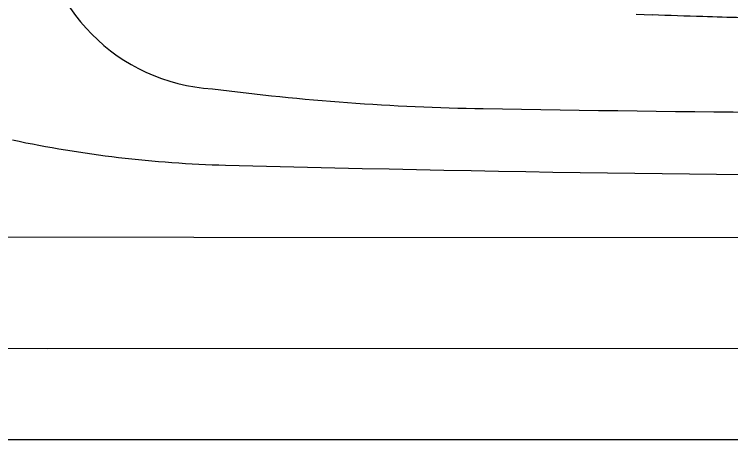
# Model space of a CAD drawing. Extents: x 398 to 509, y 623 to 780.
# Drawn here: x 449.301 to 452.197, y 643.46 to 645.176 of the extents above; entities that cross this region are included whole.
import ezdxf

# ---------------------------------------------------------------- set-up
doc = ezdxf.new("R2010")
doc.units = 0
doc.header["$MEASUREMENT"] = 0
doc.layers.add('1', color=4, linetype='Continuous')

# ---------------------------------------------------------------- blocks, each defined once
blk = doc.blocks.new('HSSCP')
at = {"layer": '1', "color": 4}
blk.add_lwpolyline([(-1.8022, -2.4894), (-1.8668, -2.4864)], dxfattribs=at)
at = {"layer": '1', "color": 3}
for centre, radius, start, end in [((-3.5363, -2.0455), 0.7417, 182.3507, 266.8225), ((-2.3216, 6.8379), 9.7055, 262.56538, 269.03898), ((0, 144.4612), 147.3484, 269.033917, 270.966083)]:
    blk.add_arc(centre, radius, start, end, dxfattribs=at)
at = {"layer": '1', "color": 4}
blk.add_open_spline([(1.8022, -2.4886), (1.8022, -2.4886), (1.7121, -2.4916), (1.7121, -2.4916), (1.6821, -2.4926), (1.652, -2.4936), (1.622, -2.4945), (1.592, -2.4954), (1.5619, -2.4963), (1.5319, -2.4972), (1.5019, -2.4981), (1.4718, -2.499), (1.4418, -2.4998), (1.4117, -2.5006), (1.3817, -2.5014), (1.3517, -2.5022), (1.3216, -2.503), (1.2916, -2.5038), (1.2616, -2.5045), (1.2315, -2.5052), (1.2015, -2.5059), (1.1714, -2.5066), (1.1414, -2.5073), (1.1114, -2.5079), (1.0813, -2.5085), (1.0513, -2.5092), (1.0213, -2.5098), (0.9912, -2.5103), (0.9612, -2.5109), (0.9312, -2.5115), (0.9011, -2.512), (0.8711, -2.5125), (0.841, -2.513), (0.811, -2.5134), (0.781, -2.5139), (0.7509, -2.5144), (0.7209, -2.5148), (0.6909, -2.5152), (0.6608, -2.5156), (0.6308, -2.5159), (0.6007, -2.5163), (0.5707, -2.5166), (0.5407, -2.517), (0.5106, -2.5173), (0.4806, -2.5176), (0.4506, -2.5178), (0.4205, -2.5181), (0.3905, -2.5183), (0.3604, -2.5185), (0.3304, -2.5187), (0.3004, -2.5189), (0.2703, -2.5191), (0.2403, -2.5192), (0.2103, -2.5193), (0.1802, -2.5195), (0.1502, -2.5196), (0.1201, -2.5196), (0.0901, -2.5197), (0.0601, -2.5197), (0.03, -2.5198), (0, -2.5198), (-0.03, -2.5198), (-0.0601, -2.5197), (-0.0901, -2.5197), (-0.1202, -2.5196), (-0.1502, -2.5196), (-0.1802, -2.5195), (-0.2103, -2.5193), (-0.2403, -2.5192), (-0.2703, -2.5191), (-0.3004, -2.5189), (-0.3304, -2.5187), (-0.3604, -2.5185), (-0.3905, -2.5183), (-0.4205, -2.5181), (-0.4506, -2.5178), (-0.4806, -2.5176), (-0.5106, -2.5173), (-0.5407, -2.517), (-0.5707, -2.5166), (-0.6007, -2.5163), (-0.6307, -2.5159), (-0.6608, -2.5156), (-0.6908, -2.5152), (-0.7209, -2.5148), (-0.751, -2.5144), (-0.7811, -2.5139), (-0.8112, -2.5134), (-0.8412, -2.513), (-0.8711, -2.5125), (-0.9011, -2.512), (-0.9309, -2.5115), (-0.9607, -2.5109), (-0.9905, -2.5104), (-1.0208, -2.5098), (-1.0511, -2.5092), (-1.0813, -2.5085), (-1.1123, -2.5079), (-1.1433, -2.5072), (-1.1743, -2.5065), (-1.2034, -2.5058), (-1.2325, -2.5052), (-1.2616, -2.5045), (-1.2879, -2.5039), (-1.3142, -2.5032), (-1.3405, -2.5026), (-1.3742, -2.5017), (-1.408, -2.5008), (-1.4418, -2.4998), (-1.4938, -2.4983), (-1.5458, -2.4967), (-1.5978, -2.4951), (-1.666, -2.493), (-1.7341, -2.4908), (-1.8022, -2.4886)], degree=3, knots=[0, 0, 0, 0, 1, 1, 1, 2, 2, 2, 3, 3, 3, 4, 4, 4, 5, 5, 5, 6, 6, 6, 7, 7, 7, 8, 8, 8, 9, 9, 9, 10, 10, 10, 11, 11, 11, 12, 12, 12, 13, 13, 13, 14, 14, 14, 15, 15, 15, 16, 16, 16, 17, 17, 17, 18, 18, 18, 19, 19, 19, 20, 20, 20, 21, 21, 21, 22, 22, 22, 23, 23, 23, 24, 24, 24, 25, 25, 25, 26, 26, 26, 27, 27, 27, 28, 28, 28, 29, 29, 29, 30, 30, 30, 31, 31, 31, 32, 32, 32, 33, 33, 33, 34, 34, 34, 35, 35, 35, 36, 36, 36, 37, 37, 37, 38, 38, 38, 38], dxfattribs=at)
for points in [[(-4.3838, -2.9926), (-4.1009, -3.0525), (-3.8131, -3.0864), (-3.524, -3.094)], [(-3.524, -3.094), (-1.1751, -3.1553), (1.1751, -3.1553), (3.524, -3.094)]]:
    blk.add_open_spline(points, degree=3, dxfattribs=at)
blk = doc.blocks.new('2018 PRISM')
at = {"layer": '1', "linetype": 'Continuous', "lineweight": 25, "flags": 128}
for points in [[(64.9071, 0.5804), (57.3045, 0.5668), (48.5149, 0.5721), (45.0868, 0.5804)], [(107.0451, 0.174), (107.0451, 0.174), (106.5451, 0.173), (104.5451, 0.169), (96.5451, 0.1543), (78.1784, 0.1308), (50.8565, 0.1217), (26.8756, 0.1356), (2.9488, 0.174), (2.9488, 0.174)]]:
    blk.add_lwpolyline(points, dxfattribs=at)
at = {"layer": '1', "color": 6, "linetype": 'Continuous', "lineweight": 25, "flags": 128}
blk.add_lwpolyline([(2.8669, 0), (17.7612, -0.1225), (32.6555, -0.2042), (47.5498, -0.245), (62.4441, -0.245), (77.3384, -0.2042), (92.2327, -0.1225), (107.127, 0)], dxfattribs=at)
at = {"layer": '1', "color": 3}
blk.add_blockref('HSSCP', (55.0979, 3.9561), dxfattribs=at)

msp = doc.modelspace()

# ---------------------------------------------------------------- block references
at = {"layer": '1'}
msp.add_blockref('2018 PRISM', (398.5801, 643.7055), dxfattribs=at)

doc.saveas('drawing.dxf')
